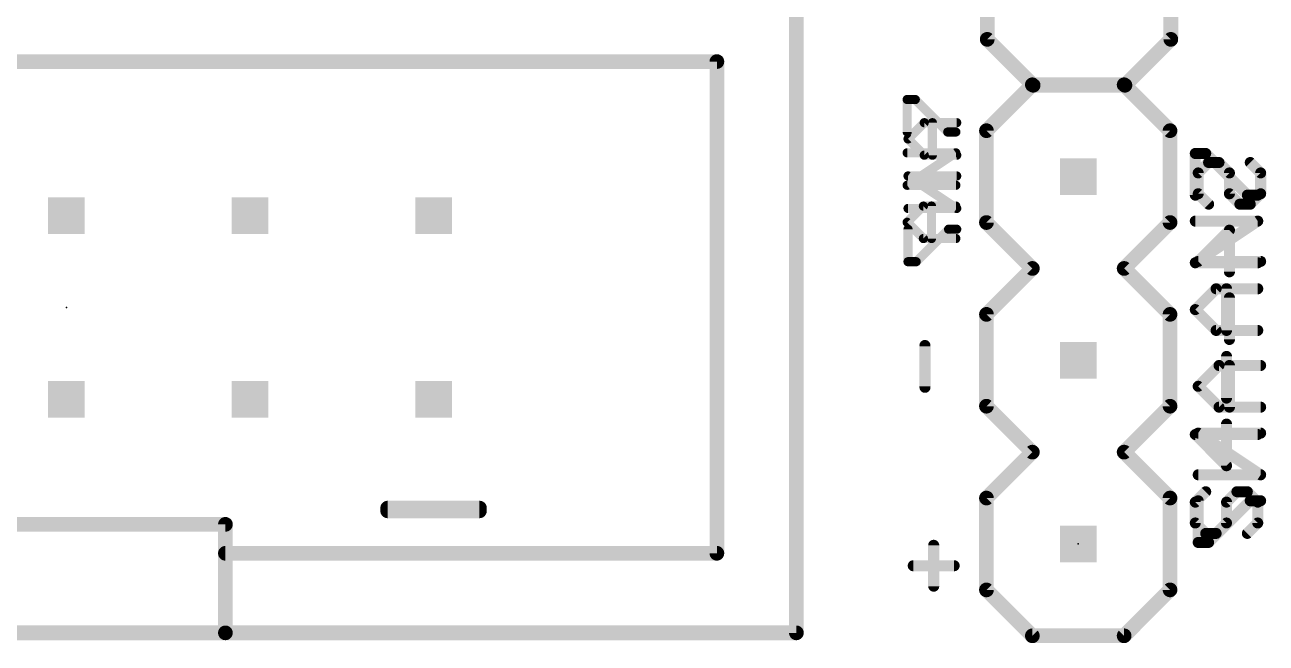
# Model space of a CAD drawing. Extents: x 0 to 100, y 1 to 103.
# Drawn here: x 82.42 to 99.6, y 42.28 to 50.83 of the extents above; entities that cross this region are included whole.
import ezdxf

# ---------------------------------------------------------------- set-up
doc = ezdxf.new("R2010")
doc.units = 0
for name, color, linetype in [('21', 253, 'CONTINUOUS'), ('22', 253, 'CONTINUOUS'), ('24', 7, 'CONTINUOUS'), ('26', 253, 'CONTINUOUS'), ('27', 253, 'CONTINUOUS'), ('28', 253, 'CONTINUOUS'), ('52', 253, 'CONTINUOUS')]:
    doc.layers.add(name, color=color, linetype=linetype)

# ---------------------------------------------------------------- blocks, each defined once
blk = doc.blocks.new('RECT')
blk.add_solid([(-0.5, -0.5), (0.5, -0.5), (-0.5, 0.5), (0.5, 0.5)])

msp = doc.modelspace()

# ---------------------------------------------------------------- linework, layer by layer
at = {"layer": '21', "const_width": 0.2032}
msp.add_lwpolyline([(88.715, 44.107), (87.445, 44.107)], dxfattribs=at)
at = {"layer": '21', "const_width": 0.1016}
for points in [[(87.445, 44.1578, 1), (87.445, 44.0562)], [(88.715, 44.0562, 1), (88.715, 44.1578)]]:
    msp.add_lwpolyline(points, format="xyb", dxfattribs=at)
at = {"layer": '22', "const_width": 0.2032}
for points in [[(95.741, 51.897), (95.741, 50.627)], [(98.281, 50.627), (98.281, 51.897)], [(93.1, 42.42), (93.1, 51.32)], [(96.376, 49.992), (95.741, 50.627)], [(98.281, 50.627), (97.646, 49.992)], [(96.365, 49.999), (95.73, 49.364)], [(97.635, 49.999), (96.365, 49.999)], [(97.646, 49.992), (96.376, 49.992)], [(98.27, 49.364), (97.635, 49.999)], [(95.73, 49.364), (95.73, 48.094)], [(98.27, 48.094), (98.27, 49.364)], [(95.73, 48.094), (96.365, 47.459)], [(97.635, 47.459), (98.27, 48.094)], [(96.365, 47.459), (95.73, 46.824)], [(98.27, 46.824), (97.635, 47.459)], [(95.73, 46.824), (95.73, 45.554)], [(98.27, 45.554), (98.27, 46.824)], [(95.73, 45.554), (96.365, 44.919)], [(97.635, 44.919), (98.27, 45.554)], [(96.365, 44.919), (95.73, 44.284)], [(98.27, 44.284), (97.635, 44.919)], [(95.73, 44.284), (95.73, 43.014)], [(98.27, 43.014), (98.27, 44.284)], [(88.715, 44.145), (87.445, 44.145)], [(85.2, 43.92), (80.8, 43.92)], [(85.2, 42.42), (85.2, 43.92)], [(96.365, 42.379), (95.73, 43.014)], [(98.27, 43.014), (97.635, 42.379)], [(80.8, 42.42), (85.2, 42.42)], [(85.2, 42.42), (93.1, 42.42)], [(97.635, 42.379), (96.365, 42.379)]]:
    msp.add_lwpolyline(points, dxfattribs=at)
at = {"layer": '22', "const_width": 0.1016}
for points in [[(95.7769, 50.6629, 1), (95.7051, 50.5911)], [(95.6902, 50.627, 1), (95.7918, 50.627)], [(98.2302, 50.627, 1), (98.3318, 50.627)], [(98.3169, 50.5911, 1), (98.2451, 50.6629)], [(96.365, 50.0498, 1), (96.365, 49.9482)], [(96.376, 50.0428, 1), (96.376, 49.9412)], [(96.4009, 49.9631, 1), (96.3291, 50.0349)], [(96.3401, 49.9561, 1), (96.4119, 50.0279)], [(97.6709, 50.0349, 1), (97.5991, 49.9631)], [(97.6101, 50.0279, 1), (97.6819, 49.9561)], [(97.635, 49.9482, 1), (97.635, 50.0498)], [(97.646, 49.9412, 1), (97.646, 50.0428)], [(95.7808, 49.364, 1), (95.6792, 49.364)], [(95.6941, 49.3999, 1), (95.7659, 49.3281)], [(98.3208, 49.364, 1), (98.2192, 49.364)], [(98.2341, 49.3281, 1), (98.3059, 49.3999)], [(95.7659, 48.1299, 1), (95.6941, 48.0581)], [(95.6792, 48.094, 1), (95.7808, 48.094)], [(98.2192, 48.094, 1), (98.3208, 48.094)], [(98.3059, 48.0581, 1), (98.2341, 48.1299)], [(96.4009, 47.4231, 1), (96.3291, 47.4949)], [(96.3291, 47.4231, 1), (96.4009, 47.4949)], [(97.6709, 47.4949, 1), (97.5991, 47.4231)], [(97.5991, 47.4949, 1), (97.6709, 47.4231)], [(95.7808, 46.824, 1), (95.6792, 46.824)], [(95.6941, 46.8599, 1), (95.7659, 46.7881)], [(98.3208, 46.824, 1), (98.2192, 46.824)], [(98.2341, 46.7881, 1), (98.3059, 46.8599)], [(95.7659, 45.5899, 1), (95.6941, 45.5181)], [(95.6792, 45.554, 1), (95.7808, 45.554)], [(98.2192, 45.554, 1), (98.3208, 45.554)], [(98.3059, 45.5181, 1), (98.2341, 45.5899)], [(96.4009, 44.8831, 1), (96.3291, 44.9549)], [(96.3291, 44.8831, 1), (96.4009, 44.9549)], [(97.6709, 44.9549, 1), (97.5991, 44.8831)], [(97.5991, 44.9549, 1), (97.6709, 44.8831)], [(95.7808, 44.284, 1), (95.6792, 44.284)], [(95.6941, 44.3199, 1), (95.7659, 44.2481)], [(98.3208, 44.284, 1), (98.2192, 44.284)], [(98.2341, 44.2481, 1), (98.3059, 44.3199)], [(87.445, 44.1958, 1), (87.445, 44.0942)], [(88.715, 44.0942, 1), (88.715, 44.1958)], [(85.2508, 43.92, 1), (85.1492, 43.92)], [(85.2, 43.8692, 1), (85.2, 43.9708)], [(95.7659, 43.0499, 1), (95.6941, 42.9781)], [(98.3059, 42.9781, 1), (98.2341, 43.0499)], [(95.6792, 43.014, 1), (95.7808, 43.014)], [(98.2192, 43.014, 1), (98.3208, 43.014)], [(85.2, 42.4708, 1), (85.2, 42.3692)], [(85.1492, 42.42, 1), (85.2508, 42.42)], [(85.2, 42.3692, 1), (85.2, 42.4708)], [(93.0492, 42.42, 1), (93.1508, 42.42)], [(93.1, 42.3692, 1), (93.1, 42.4708)], [(96.365, 42.4298, 1), (96.365, 42.3282)], [(96.3291, 42.3431, 1), (96.4009, 42.4149)], [(97.5991, 42.4149, 1), (97.6709, 42.3431)], [(97.635, 42.3282, 1), (97.635, 42.4298)]]:
    msp.add_lwpolyline(points, format="xyb", dxfattribs=at)
at = {"layer": '24'}
for p in [(83, 46.92), (97, 43.649)]:
    msp.add_point(p, dxfattribs=at)
at = {"layer": '26', "const_width": 0.1524}
for points in [[(98.6597, 48.7799), (98.8037, 48.924)], [(98.8037, 48.924), (98.9478, 48.924)], [(98.9478, 48.924), (99.0918, 48.7799)], [(99.524, 48.7799), (99.3799, 48.924)], [(98.6597, 48.4918), (98.6597, 48.7799)], [(99.0918, 48.7799), (99.0918, 48.4918)], [(99.524, 48.4918), (99.524, 48.7799)], [(98.8037, 48.3478), (98.6597, 48.4918)], [(99.0918, 48.4918), (99.2359, 48.3478)], [(99.3799, 48.3478), (99.524, 48.4918)], [(99.2359, 48.3478), (99.3799, 48.3478)], [(98.6597, 47.5563), (99.0918, 47.9885)], [(99.0918, 47.9885), (99.0918, 47.4123)], [(99.524, 47.5563), (98.6597, 47.5563)], [(99.0918, 47.053), (99.0918, 46.4767)], [(98.9478, 46.1174), (98.6597, 45.8293)], [(99.524, 46.1174), (98.9478, 46.1174)], [(99.0918, 46.1174), (99.0918, 45.5412)], [(98.6597, 45.8293), (98.9478, 45.5412)], [(98.9478, 45.5412), (99.524, 45.5412)], [(99.524, 45.1819), (98.6597, 45.1819)], [(98.6597, 45.1819), (99.524, 44.6057)], [(99.524, 44.6057), (98.6597, 44.6057)], [(98.6597, 44.2464), (98.6597, 43.6702)], [(98.8037, 43.6702), (99.3799, 44.2464)], [(99.3799, 44.2464), (99.524, 44.2464)], [(98.6597, 43.6702), (98.8037, 43.6702)]]:
    msp.add_lwpolyline(points, dxfattribs=at)
at = {"layer": '26', "const_width": 0.0762}
for points in [[(98.8037, 48.9621, 1), (98.8037, 48.8859)], [(98.8307, 48.8971, 1), (98.7768, 48.9509)], [(98.9747, 48.9509, 1), (98.9208, 48.8971)], [(98.9478, 48.8859, 1), (98.9478, 48.9621)], [(99.4069, 48.9509, 1), (99.353, 48.8971)], [(98.6327, 48.8069, 1), (98.6866, 48.753)], [(98.6978, 48.7799, 1), (98.6216, 48.7799)], [(99.1299, 48.7799, 1), (99.0537, 48.7799)], [(99.0649, 48.753, 1), (99.1188, 48.8069)], [(99.5621, 48.7799, 1), (99.4859, 48.7799)], [(99.4971, 48.753, 1), (99.5509, 48.8069)], [(98.6866, 48.5188, 1), (98.6327, 48.4649)], [(98.6216, 48.4918, 1), (98.6978, 48.4918)], [(99.1188, 48.5188, 1), (99.0649, 48.4649)], [(99.0537, 48.4918, 1), (99.1299, 48.4918)], [(99.4859, 48.4918, 1), (99.5621, 48.4918)], [(99.5509, 48.4649, 1), (99.4971, 48.5188)], [(98.7768, 48.3208, 1), (98.8307, 48.3747)], [(99.2359, 48.3859, 1), (99.2359, 48.3097)], [(99.2089, 48.3208, 1), (99.2628, 48.3747)], [(99.353, 48.3747, 1), (99.4069, 48.3208)], [(99.3799, 48.3097, 1), (99.3799, 48.3859)], [(99.1299, 47.9885, 1), (99.0537, 47.9885)], [(99.1188, 47.9615, 1), (99.0649, 48.0154)], [(98.6327, 47.5833, 1), (98.6866, 47.5294)], [(98.6597, 47.5944, 1), (98.6597, 47.5182)], [(99.524, 47.5182, 1), (99.524, 47.5944)], [(99.0537, 47.4123, 1), (99.1299, 47.4123)], [(99.1299, 47.053, 1), (99.0537, 47.053)], [(99.0537, 46.4767, 1), (99.1299, 46.4767)], [(98.9478, 46.1555, 1), (98.9478, 46.0793)], [(98.9747, 46.0905, 1), (98.9208, 46.1444)], [(99.1299, 46.1174, 1), (99.0537, 46.1174)], [(99.524, 46.0793, 1), (99.524, 46.1555)], [(98.6866, 45.8563, 1), (98.6327, 45.8024)], [(98.6327, 45.8563, 1), (98.6866, 45.8024)], [(98.9478, 45.5793, 1), (98.9478, 45.5031)], [(98.9208, 45.5143, 1), (98.9747, 45.5682)], [(99.0537, 45.5412, 1), (99.1299, 45.5412)], [(99.524, 45.5031, 1), (99.524, 45.5793)], [(98.6808, 45.2136, 1), (98.6385, 45.1502)], [(98.6597, 45.22, 1), (98.6597, 45.1438)], [(99.524, 45.1438, 1), (99.524, 45.22)], [(98.6597, 44.6438, 1), (98.6597, 44.5676)], [(99.5029, 44.574, 1), (99.5451, 44.6374)], [(99.524, 44.5676, 1), (99.524, 44.6438)], [(98.6978, 44.2464, 1), (98.6216, 44.2464)], [(99.3799, 44.2845, 1), (99.3799, 44.2083)], [(99.4069, 44.2195, 1), (99.353, 44.2733)], [(99.524, 44.2083, 1), (99.524, 44.2845)], [(98.6597, 43.7083, 1), (98.6597, 43.6321)], [(98.6216, 43.6702, 1), (98.6978, 43.6702)], [(98.7768, 43.6971, 1), (98.8307, 43.6432)], [(98.8037, 43.6321, 1), (98.8037, 43.7083)]]:
    msp.add_lwpolyline(points, format="xyb", dxfattribs=at)
at = {"layer": '27'}
for points, const_width in [([(94.6329, 49.8266, 1), (94.6329, 49.7631)], 0.0635), ([(94.6647, 49.7948, 1), (94.6012, 49.7948)], 0.0635), ([(94.7676, 49.8173, 1), (94.7227, 49.7724)], 0.0635), ([(94.7452, 49.7631, 1), (94.7452, 49.8266)], 0.0635), ([(94.6012, 49.3458, 1), (94.6647, 49.3458)], 0.0635), ([(95.1942, 49.3775, 1), (95.1942, 49.314)], 0.0635), ([(95.1718, 49.3233, 1), (95.2167, 49.3682)], 0.0635), ([(95.3065, 49.314, 1), (95.3065, 49.3775)], 0.0635), ([(98.6576, 49.049, 1), (98.5814, 49.049)], 0.0762), ([(98.6195, 49.0871, 1), (98.6195, 49.0109)], 0.0762), ([(98.7905, 49.076, 1), (98.7366, 49.0221)], 0.0762), ([(98.7635, 49.0109, 1), (98.7635, 49.0871)], 0.0762), ([(94.6329, 49.0899, 1), (94.6329, 49.0264)], 0.0635), ([(95.3241, 49.0318, 1), (95.2889, 49.0846)], 0.0635), ([(95.3065, 49.0264, 1), (95.3065, 49.0899)], 0.0635), ([(94.6329, 48.6409, 1), (94.6329, 48.5774)], 0.0635), ([(94.6153, 48.6355, 1), (94.6505, 48.5827)], 0.0635), ([(95.3065, 48.5774, 1), (95.3065, 48.6409)], 0.0635), ([(98.5814, 48.4728, 1), (98.6576, 48.4728)], 0.0762), ([(99.3397, 48.5109, 1), (99.3397, 48.4347)], 0.0762), ([(99.3128, 48.4459, 1), (99.3667, 48.4997)], 0.0762), ([(99.4838, 48.4347, 1), (99.4838, 48.5109)], 0.0762), ([(94.8575, 48.3533, 1), (94.8575, 48.2898)], 0.0635), ([(94.8799, 48.2991, 1), (94.835, 48.344)], 0.0635), ([(95.0015, 48.3216, 1), (94.938, 48.3216)], 0.0635), ([(95.3065, 48.2898, 1), (95.3065, 48.3533)], 0.0635), ([(94.6554, 48.1195, 1), (94.6105, 48.0746)], 0.0635), ([(94.6105, 48.1195, 1), (94.6554, 48.0746)], 0.0635), ([(98.6195, 48.1516, 1), (98.6195, 48.0754)], 0.0762), ([(99.5049, 48.0818, 1), (99.4627, 48.1452)], 0.0762), ([(99.4838, 48.0754, 1), (99.4838, 48.1516)], 0.0762), ([(94.8575, 47.9043, 1), (94.8575, 47.8407)], 0.0635), ([(94.835, 47.85, 1), (94.8799, 47.895)], 0.0635), ([(95.3065, 47.8407, 1), (95.3065, 47.9043)], 0.0635), ([(94.938, 47.8725, 1), (95.0015, 47.8725)], 0.0635), ([(98.5983, 47.569, 1), (98.6406, 47.5056)], 0.0762), ([(98.6195, 47.5754, 1), (98.6195, 47.4992)], 0.0762), ([(99.4838, 47.4992, 1), (99.4838, 47.5754)], 0.0762), ([(98.9076, 47.2161, 1), (98.9076, 47.1399)], 0.0762), ([(98.9345, 47.151, 1), (98.8806, 47.2049)], 0.0762), ([(99.0897, 47.178, 1), (99.0135, 47.178)], 0.0762), ([(99.4838, 47.1399, 1), (99.4838, 47.2161)], 0.0762), ([(98.6464, 46.9168, 1), (98.5925, 46.8629)], 0.0762), ([(98.5925, 46.9168, 1), (98.6464, 46.8629)], 0.0762), ([(98.9076, 46.6399, 1), (98.9076, 46.5637)], 0.0762), ([(98.8806, 46.5748, 1), (98.9345, 46.6287)], 0.0762), ([(99.0135, 46.6018, 1), (99.0897, 46.6018)], 0.0762), ([(99.4838, 46.5637, 1), (99.4838, 46.6399)], 0.0762), ([(94.9177, 46.3807, 1), (94.8415, 46.3807)], 0.0762), ([(99.0897, 46.2425, 1), (99.0135, 46.2425)], 0.0762), ([(94.8415, 45.8152, 1), (94.9177, 45.8152)], 0.0762), ([(99.0135, 45.6662, 1), (99.0897, 45.6662)], 0.0762), ([(99.0897, 45.3069, 1), (99.0135, 45.3069)], 0.0762), ([(98.6464, 45.1898, 1), (98.5925, 45.1359)], 0.0762), ([(98.6195, 45.201, 1), (98.6195, 45.1248)], 0.0762), ([(99.4838, 45.1248, 1), (99.4838, 45.201)], 0.0762), ([(99.0135, 44.7307, 1), (99.0897, 44.7307)], 0.0762), ([(99.0247, 44.7038, 1), (99.0786, 44.7577)], 0.0762), ([(98.7905, 44.3445, 1), (98.7366, 44.3984)], 0.0762), ([(99.1957, 44.4095, 1), (99.1957, 44.3333)], 0.0762), ([(99.2226, 44.3445, 1), (99.1687, 44.3984)], 0.0762), ([(99.3667, 44.3984, 1), (99.3128, 44.3445)], 0.0762), ([(99.3397, 44.3333, 1), (99.3397, 44.4095)], 0.0762), ([(98.5925, 44.2543, 1), (98.6464, 44.2004)], 0.0762), ([(98.6576, 44.2274, 1), (98.5814, 44.2274)], 0.0762), ([(99.0897, 44.2274, 1), (99.0135, 44.2274)], 0.0762), ([(99.0247, 44.2543, 1), (99.0786, 44.2004)], 0.0762), ([(99.5219, 44.2274, 1), (99.4457, 44.2274)], 0.0762), ([(99.4569, 44.2004, 1), (99.5107, 44.2543)], 0.0762), ([(98.6464, 43.9662, 1), (98.5925, 43.9123)], 0.0762), ([(98.5814, 43.9393, 1), (98.6576, 43.9393)], 0.0762), ([(99.0135, 43.9393, 1), (99.0897, 43.9393)], 0.0762), ([(99.0786, 43.9123, 1), (99.0247, 43.9662)], 0.0762), ([(99.4457, 43.9393, 1), (99.5219, 43.9393)], 0.0762), ([(99.5107, 43.9123, 1), (99.4569, 43.9662)], 0.0762), ([(98.7635, 43.8333, 1), (98.7635, 43.7571)], 0.0762), ([(98.7366, 43.7683, 1), (98.7905, 43.8221)], 0.0762), ([(98.8806, 43.8221, 1), (98.9345, 43.7683)], 0.0762), ([(98.9076, 43.7571, 1), (98.9076, 43.8333)], 0.0762), ([(99.3128, 43.8221, 1), (99.3667, 43.7683)], 0.0762), ([(95.0377, 43.6307, 1), (94.9615, 43.6307)], 0.0762), ([(94.7169, 43.3861, 1), (94.7169, 43.3099)], 0.0762), ([(95.2824, 43.3099, 1), (95.2824, 43.3861)], 0.0762), ([(94.9615, 43.0652, 1), (95.0377, 43.0652)], 0.0762)]:
    msp.add_lwpolyline(points, format="xyb", dxfattribs=dict(at, const_width=const_width))
for points, const_width in [([(94.6329, 49.3458), (94.6329, 49.7948)], 0.127), ([(94.6329, 49.7948), (94.7452, 49.7948)], 0.127), ([(94.7452, 49.7948), (95.1942, 49.3458)], 0.127), ([(95.1942, 49.3458), (95.3065, 49.3458)], 0.127), ([(98.6195, 48.4728), (98.6195, 49.049)], 0.1524), ([(98.6195, 49.049), (98.7635, 49.049)], 0.1524), ([(98.7635, 49.049), (99.3397, 48.4728)], 0.1524), ([(94.6329, 48.6091), (95.3065, 49.0582)], 0.127), ([(95.3065, 49.0582), (94.6329, 49.0582)], 0.127), ([(95.3065, 48.6091), (94.6329, 48.6091)], 0.127), ([(99.3397, 48.4728), (99.4838, 48.4728)], 0.1524), ([(94.6329, 48.097), (94.8575, 48.3216)], 0.127), ([(94.8575, 48.3216), (95.3065, 48.3216)], 0.127), ([(94.9697, 47.8725), (94.9697, 48.3216)], 0.127), ([(94.8575, 47.8725), (94.6329, 48.097)], 0.127), ([(98.6195, 47.5373), (99.4838, 48.1135)], 0.1524), ([(99.4838, 48.1135), (98.6195, 48.1135)], 0.1524), ([(95.3065, 47.8725), (94.8575, 47.8725)], 0.127), ([(99.4838, 47.5373), (98.6195, 47.5373)], 0.1524), ([(98.6195, 46.8899), (98.9076, 47.178)], 0.1524), ([(98.9076, 47.178), (99.4838, 47.178)], 0.1524), ([(99.0516, 46.6018), (99.0516, 47.178)], 0.1524), ([(98.9076, 46.6018), (98.6195, 46.8899)], 0.1524), ([(99.4838, 46.6018), (98.9076, 46.6018)], 0.1524), ([(94.8796, 45.8152), (94.8796, 46.3807)], 0.1524), ([(99.0516, 45.6662), (99.0516, 46.2425)], 0.1524), ([(99.0516, 44.7307), (99.0516, 45.3069)], 0.1524), ([(99.4838, 45.1629), (98.6195, 45.1629)], 0.1524), ([(98.6195, 45.1629), (99.0516, 44.7307)], 0.1524), ([(98.7635, 44.3714), (98.6195, 44.2274)], 0.1524), ([(99.0516, 44.2274), (99.1957, 44.3714)], 0.1524), ([(99.1957, 44.3714), (99.3397, 44.3714)], 0.1524), ([(99.3397, 44.3714), (99.4838, 44.2274)], 0.1524), ([(98.6195, 44.2274), (98.6195, 43.9393)], 0.1524), ([(99.0516, 43.9393), (99.0516, 44.2274)], 0.1524), ([(99.4838, 44.2274), (99.4838, 43.9393)], 0.1524), ([(98.6195, 43.9393), (98.7635, 43.7952)], 0.1524), ([(98.9076, 43.7952), (99.0516, 43.9393)], 0.1524), ([(99.4838, 43.9393), (99.3397, 43.7952)], 0.1524), ([(98.7635, 43.7952), (98.9076, 43.7952)], 0.1524), ([(94.9996, 43.0652), (94.9996, 43.6307)], 0.1524), ([(94.7169, 43.348), (95.2824, 43.348)], 0.1524)]:
    msp.add_lwpolyline(points, dxfattribs=dict(at, const_width=const_width))
at = {"layer": '28'}
for points, const_width in [([(94.8695, 49.4745), (94.6449, 49.25)], 0.127), ([(95.3185, 49.4745), (94.8695, 49.4745)], 0.127), ([(94.9817, 49.4745), (94.9817, 49.0254)], 0.127), ([(94.6449, 49.25), (94.8695, 49.0254)], 0.127), ([(94.8695, 49.0254), (95.3185, 49.0254)], 0.127), ([(95.3185, 48.7379), (94.6449, 48.7379)], 0.127), ([(94.6449, 48.7379), (95.3185, 48.2888)], 0.127), ([(95.3185, 48.2888), (94.6449, 48.2888)], 0.127), ([(94.6449, 48.0012), (94.6449, 47.5522)], 0.127), ([(94.7572, 47.5522), (95.2062, 48.0012)], 0.127), ([(95.2062, 48.0012), (95.3185, 48.0012)], 0.127), ([(94.6449, 47.5522), (94.7572, 47.5522)], 0.127), ([(94.8786, 46.3938), (94.8786, 45.8283)], 0.1524), ([(95.0006, 43.6308), (95.0006, 43.0652)], 0.1524), ([(94.7179, 43.348), (95.2834, 43.348)], 0.1524)]:
    msp.add_lwpolyline(points, dxfattribs=dict(at, const_width=const_width))
for points, const_width in [([(94.8695, 49.5063, 1), (94.8695, 49.4427)], 0.0635), ([(94.8919, 49.452, 1), (94.847, 49.497)], 0.0635), ([(95.0135, 49.4745, 1), (94.95, 49.4745)], 0.0635), ([(95.3185, 49.4427, 1), (95.3185, 49.5063)], 0.0635), ([(94.6674, 49.2724, 1), (94.6225, 49.2275)], 0.0635), ([(94.6225, 49.2724, 1), (94.6674, 49.2275)], 0.0635), ([(94.8695, 49.0572, 1), (94.8695, 48.9937)], 0.0635), ([(94.847, 49.003, 1), (94.8919, 49.0479)], 0.0635), ([(94.95, 49.0254, 1), (95.0135, 49.0254)], 0.0635), ([(95.3185, 48.9937, 1), (95.3185, 49.0572)], 0.0635), ([(94.6625, 48.7643, 1), (94.6273, 48.7115)], 0.0635), ([(94.6449, 48.7696, 1), (94.6449, 48.7061)], 0.0635), ([(95.3185, 48.7061, 1), (95.3185, 48.7696)], 0.0635), ([(94.6449, 48.3206, 1), (94.6449, 48.2571)], 0.0635), ([(95.3009, 48.2624, 1), (95.3361, 48.3152)], 0.0635), ([(95.3185, 48.2571, 1), (95.3185, 48.3206)], 0.0635), ([(94.6767, 48.0012, 1), (94.6132, 48.0012)], 0.0635), ([(95.2062, 48.033, 1), (95.2062, 47.9695)], 0.0635), ([(95.2287, 47.9788, 1), (95.1838, 48.0237)], 0.0635), ([(95.3185, 47.9695, 1), (95.3185, 48.033)], 0.0635), ([(94.6449, 47.5839, 1), (94.6449, 47.5204)], 0.0635), ([(94.6132, 47.5522, 1), (94.6767, 47.5522)], 0.0635), ([(94.7347, 47.5746, 1), (94.7796, 47.5297)], 0.0635), ([(94.7572, 47.5204, 1), (94.7572, 47.5839)], 0.0635), ([(94.9167, 46.3938, 1), (94.8405, 46.3938)], 0.0762), ([(94.8405, 45.8283, 1), (94.9167, 45.8283)], 0.0762), ([(95.0387, 43.6308, 1), (94.9625, 43.6308)], 0.0762), ([(94.7179, 43.3861, 1), (94.7179, 43.3099)], 0.0762), ([(95.2834, 43.3099, 1), (95.2834, 43.3861)], 0.0762), ([(94.9625, 43.0652, 1), (95.0387, 43.0652)], 0.0762)]:
    msp.add_lwpolyline(points, format="xyb", dxfattribs=dict(at, const_width=const_width))
at = {"layer": '52', "const_width": 0.2032}
for points in [[(92, 50.32), (74, 50.32)], [(92, 43.52), (92, 50.32)], [(92, 43.52), (85.2, 43.52)]]:
    msp.add_lwpolyline(points, dxfattribs=at)
at = {"layer": '52', "const_width": 0.1016}
for points in [[(92.0508, 50.32, 1), (91.9492, 50.32)], [(92, 50.2692, 1), (92, 50.3708)], [(85.2, 43.5708, 1), (85.2, 43.4692)], [(91.9492, 43.52, 1), (92.0508, 43.52)], [(92, 43.4692, 1), (92, 43.5708)]]:
    msp.add_lwpolyline(points, format="xyb", dxfattribs=at)

# ---------------------------------------------------------------- block references
at = {"layer": '52', "xscale": 0.508, "yscale": 0.508}
for p, rotation in [((97, 48.729), 90), ((83, 48.19), 180), ((85.54, 48.19), 180), ((88.08, 48.19), 180), ((97, 46.189), 90), ((83, 45.65), 180), ((85.54, 45.65), 180), ((88.08, 45.65), 180), ((97, 43.649), 90)]:
    msp.add_blockref('RECT', p, dxfattribs=dict(at, rotation=rotation))

doc.saveas('drawing.dxf')
